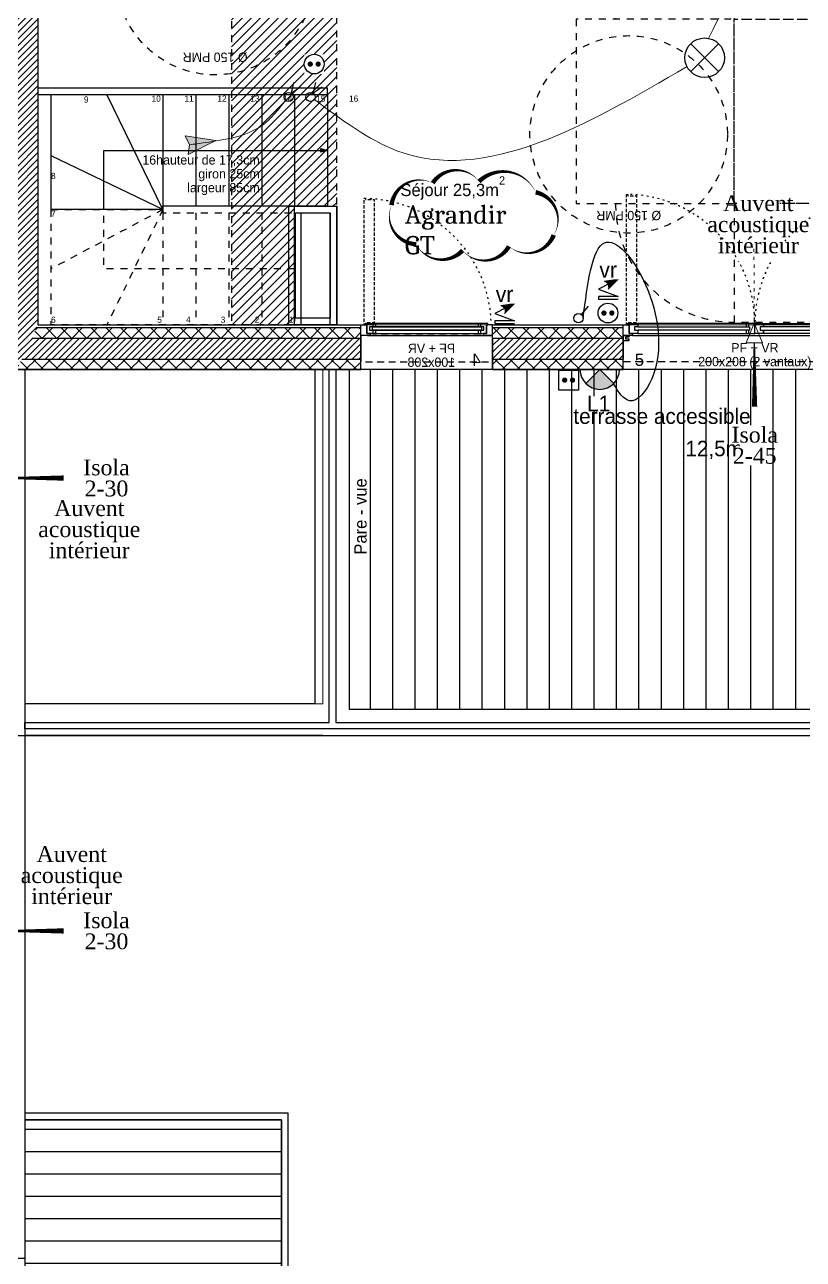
# Model space of a CAD drawing. Header units: centimetres. Extents: x -58072 to 12532, y -30603 to 6224.
# Drawn here: x 9818 to 10410, y 2842 to 3779 of the extents above; entities that cross this region are included whole.
import ezdxf

# ---------------------------------------------------------------- set-up
doc = ezdxf.new("R2010")
doc.units = ezdxf.units.CM
for name, pattern in [('ACAD_ISO03W100', [30, 12, -18]), ('Style de ligne -11', [0.347222, 0.20828, -0.138942]), ('Style de ligne -12', [0.164042, 0.054681, -0.109361]), ('Style de ligne -13', [0.147638, 0.098425, -0.049213]), ('Style de ligne -5', [0.20828, 0.069425, -0.138855]), ('VW-01', [0.41656, 0.20828, -0.20828])]:
    doc.linetypes.add(name, pattern=pattern)
for name, color, linetype in [('B AmÈnagement intÈrieur_Hatch', 252, 'Continuous'), ('B Aménagement intérieur', 252, 'Continuous'), ('B Faux plafonds', 252, 'Continuous'), ('B Faux plafonds_Hatch', 9, 'Continuous'), ('B GÈnÈral_Hatch', 252, 'Continuous'), ('B Général', 252, 'Continuous'), ('C ANNOTATIONS-PMR', 252, 'Style de ligne -5'), ('C ANNOTATIONS-prestations', 252, 'Continuous'), ('C ANNOTATIONS-texte', 252, 'Continuous'), ('D SURFACES-shab', 252, 'Continuous'), ('prlm-MOD', 7, 'Continuous'), ('prlm-VMC', 93, 'Continuous')]:
    doc.layers.add(name, color=color, linetype=linetype)
doc.layers.add('prlm-ELEC-CFO', color=1, linetype='Continuous', lineweight=25)
doc.layers.add('prlm-ZEROPLOT', color=254, linetype='Continuous', plot=False)
doc.styles.add('Eurostile', font='Eurosti.TTF')
doc.styles.add('Eurostile (bold)', font='Eurostib.TTF')
doc.styles.add('Eurostile (italic)', font='Eurostib.TTF')
doc.styles.add('prlm-elec-cfo', font='comic.ttf', dxfattribs={"height": 12})
doc.styles.add('prlm-mod', font='cambriaz.ttf', dxfattribs={"height": 18})
doc.styles.add('prlm-vmc', font='pala.ttf', dxfattribs={"height": 14})
pattern_1 = [(45, (0, 0), (2.4253472, -2.6458333), [])]
pattern_2 = [(45, (0, 0), (-5.656854, 5.656854), []), (135, (0, 0), (5.656854, 5.656854), [])]

# ---------------------------------------------------------------- blocks, each defined once
blk = doc.blocks.new('B 60.Rond 150_PMR')
at = {"layer": 'B Général', "linetype": 'VW-01', "ltscale": 25.4}
blk.add_circle((0, 0), 75, dxfattribs=at)
at = {"layer": 'B Général', "insert": (-61.5, 0), "char_height": 7.056, "attachment_point": 5, "rotation": 90, "line_spacing_factor": 0.894578, "style": 'Eurostile (italic)'}
blk.add_mtext('Ø 150 PMR', dxfattribs=at)
blk = doc.blocks.new('B 60.Groupe-6-1')
at = {"layer": 'B Général', "linetype": 'VW-01', "ltscale": 25.4}
blk.add_line((70, -114.99), (-70, -80.35), dxfattribs=at)
at = {"layer": 'B Général', "linetype": 'VW-01', "ltscale": 25.4, "flags": 128}
for points in [[(-70, 35), (70, 35), (70, -155), (-70, -155)], [(-70, -114.99), (70, -114.99), (70, -155), (-70, -155)]]:
    blk.add_lwpolyline(points, close=True, dxfattribs=at)
blk = doc.blocks.new('B 60.Lit 140.190_PMR 2')
at = {"layer": 'B Général', "linetype": 'VW-01', "ltscale": 25.4, "flags": 128}
for points in [[(70, 155), (-70, 155), (-70, 35), (70, 35)], [(-70, -155), (-70, 35), (-160, 35), (-160, -155)], [(160, -155), (160, 35), (70, 35), (70, -155)]]:
    blk.add_lwpolyline(points, close=True, dxfattribs=at)
at = {"layer": 'B Général', "linetype": 'VW-01', "ltscale": 25.4}
for centre, start, end in [((-70, 35), 90, 180), ((70, 35), 0, 90)]:
    blk.add_arc(centre, 90, start, end, dxfattribs=at)
at = {"layer": 'B Général'}
blk.add_blockref('B 60.Groupe-6-1', (0, 0), dxfattribs=at)
blk = doc.blocks.new('B 60.Groupe-28-1')
at = {"layer": 'B AmÈnagement intÈrieur_Hatch', "linetype": 'Continuous'}
blk.add_hatch(color=250, dxfattribs=at).paths.add_polyline_path([(10043.48, 3685.29), (10048.48, 3683.95), (10043.48, 3682.61)])
at = {"layer": 'B Aménagement intérieur', "linetype": 'Continuous'}
for p, q in [((9923.48, 3639.01), (9880.98, 3726.45)), ((9923.48, 3726.45), (9923.48, 3641.45)), ((9948.48, 3726.45), (9948.48, 3641.45)), ((9973.48, 3726.45), (9973.48, 3641.45)), ((9998.48, 3726.45), (9998.48, 3641.45)), ((10023.48, 3726.45), (10023.48, 3641.45))]:
    blk.add_line(p, q, dxfattribs=at)
at = {"layer": 'B Aménagement intérieur', "linetype": 'VW-01', "ltscale": 25.4}
for p, q in [((9923.48, 3639.01), (9838.48, 3593.95)), ((9923.48, 3639.01), (9880.98, 3551.45)), ((9923.48, 3636.45), (9923.48, 3551.45)), ((9948.48, 3636.45), (9948.48, 3551.45)), ((9973.48, 3636.45), (9973.48, 3551.45)), ((9998.48, 3636.45), (9998.48, 3551.45)), ((10023.48, 3636.45), (10023.48, 3551.45))]:
    blk.add_line(p, q, dxfattribs=at)
at = {"layer": 'B Aménagement intérieur', "linetype": 'Continuous', "flags": 128}
blk.add_lwpolyline([(9878.48, 3639.01), (9878.48, 3683.95), (10048.48, 3683.95)], dxfattribs=at)
at = {"layer": 'B Aménagement intérieur', "flags": 128}
blk.add_lwpolyline([(10043.48, 3685.29), (10048.48, 3683.95), (10043.48, 3682.61)], close=True, dxfattribs=at)
at = {"layer": 'B Aménagement intérieur', "linetype": 'VW-01', "ltscale": 25.4, "flags": 128}
blk.add_lwpolyline([(9838.48, 3639.01), (9923.48, 3639.01), (9923.48, 3636.45), (10023.48, 3636.45), (10023.48, 3551.45), (9838.48, 3551.45)], close=True, dxfattribs=at)
blk.add_lwpolyline([(10023.48, 3593.95), (9878.48, 3593.95), (9878.48, 3639.01)], dxfattribs=at)
at = {"layer": 'B Général', "linetype": 'Continuous'}
for p, q in [((9923.48, 3639.01), (9838.48, 3679.7)), ((9923.48, 3639.01), (9914.8, 3639.01)), ((9923.48, 3636.45), (9923.48, 3641.57))]:
    blk.add_line(p, q, dxfattribs=at)
at = {"layer": 'B Général', "linetype": 'Continuous', "flags": 128}
blk.add_lwpolyline([(9923.48, 3639.01), (9838.48, 3639.01), (9838.48, 3726.45), (10048.48, 3726.45), (10048.48, 3641.45), (9923.48, 3641.45)], close=True, dxfattribs=at)
at = {"layer": 'C ANNOTATIONS-prestations', "attachment_point": 1, "line_spacing_factor": 0.894578, "style": 'Eurostile'}
for s, insert, char_height in [('9', (9863.48, 3724.88), 4.7), ('10', (9914.83, 3725.58), 4.704), ('11', (9939.82, 3725.58), 4.704), ('12', (9964.82, 3725.58), 4.704), ('13', (9989.83, 3725.58), 4.704), ('14', (10014.83, 3725.58), 4.704), ('15', (10039.83, 3725.58), 4.704), ('16', (10064.83, 3725.58), 4.704), ('8', (9838.48, 3666.83), 4.7), ('7', (9838.48, 3638.14), 4.7), ('6', (9838.48, 3557.63), 4.7), ('5', (9919.16, 3557.63), 4.7), ('4', (9940.99, 3557.63), 4.7), ('3', (9967.33, 3557.63), 4.7), ('2', (9993.16, 3557.63), 4.7), ('1', (10019.15, 3557.63), 4.7)]:
    blk.add_mtext(s, dxfattribs=dict(at, insert=insert, char_height=char_height))
at = {"layer": 'C ANNOTATIONS-texte', "insert": (9996.98, 3680.19), "char_height": 7.0556, "width": 100, "attachment_point": 3, "line_spacing_factor": 0.894578, "style": 'Eurostile'}
blk.add_mtext('16hauteur de 17,3cm\\Pgiron 25cm\\Plargeur 85cm', dxfattribs=at)
blk = doc.blocks.new('B 60.Groupe-29-1')
at = {"layer": 'B Faux plafonds_Hatch', "linetype": 'Continuous'}
h = blk.add_hatch(dxfattribs=at)
h.set_pattern_fill('F_P__SOFFITE', color=256, style=0, pattern_type=2)
h.set_pattern_definition([(45, (0, 0.2205), (-3.5277778, 3.3072917), [])])
h.paths.add_polyline_path([(9975.5, 3951.32), (9975.5, 3551.39), (10023.48, 3551.39), (10023.48, 3641.45), (10055.48, 3641.45), (10055.48, 3951.32)])
at = {"layer": 'B Faux plafonds', "linetype": 'VW-01', "ltscale": 25.4, "flags": 128}
blk.add_lwpolyline([(9975.5, 3951.32), (9975.5, 3551.39), (10023.48, 3551.39), (10023.48, 3641.45), (10055.48, 3641.45), (10055.48, 3951.32)], close=True, dxfattribs=at)
at = {"layer": 'B Général', "linetype": 'Continuous'}
for p, q in [((9828.48, 3731.35), (10048.48, 3731.35)), ((9828.48, 3731.35), (10048.48, 3731.35)), ((9828.48, 3726.35), (10048.48, 3726.35)), ((9828.48, 3726.35), (10048.48, 3726.35)), ((10048.48, 3726.35), (10048.48, 3731.35)), ((10023.48, 3551.45), (10023.48, 3641.45)), ((10023.48, 3551.45), (10023.48, 3641.45)), ((10023.48, 3641.45), (10055.48, 3641.43)), ((10023.48, 3641.45), (10055.48, 3641.43)), ((10055.48, 3551.43), (10055.48, 3641.43)), ((10055.48, 3551.43), (10055.48, 3641.43)), ((10028.48, 3551.45), (10028.48, 3636.45)), ((10028.48, 3551.45), (10028.48, 3636.45)), ((10028.48, 3636.45), (10050.48, 3636.43)), ((10028.48, 3636.45), (10050.48, 3636.43)), ((10050.48, 3551.43), (10050.48, 3636.43)), ((10050.48, 3551.43), (10050.48, 3636.43))]:
    blk.add_line(p, q, dxfattribs=at)
at = {"layer": 'D SURFACES-shab', "lineweight": 18, "flags": 128}
blk.add_lwpolyline([(9828.48, 3731.45), (10048.48, 3731.45), (10048.48, 3641.45), (10055.48, 3641.45), (10055.48, 3551.45), (10360.48, 3551.45), (10360.48, 3551.45), (10546.87, 3551.45), (10546.87, 3969.41), (10193.48, 3969.41), (10193.48, 3891.32), (10188.48, 3891.32), (10188.48, 3951.32), (9828.48, 3951.32)], close=True, dxfattribs=at)
at = {"layer": 'B Général', "rotation": 90}
blk.add_blockref('B 60.Lit 140.190_PMR 2', (10392.18, 3713.48), dxfattribs=at)
at = {"layer": 'B Général'}
blk.add_blockref('B 60.Groupe-28-1', (0, 0), dxfattribs=at)
at = {"layer": 'C ANNOTATIONS-PMR', "ltscale": 25.4, "rotation": 90}
for p in [(9963.06, 3816.32), (10277.18, 3696.06)]:
    blk.add_blockref('B 60.Rond 150_PMR', p, dxfattribs=at)
at = {"layer": 'C ANNOTATIONS-texte', "insert": (10103.83, 3664.23), "char_height": 9.4074, "width": 103.1778, "attachment_point": 1, "line_spacing_factor": 0.894578, "style": 'Eurostile'}
blk.add_mtext('Séjour 25,3m{\\H0.6667x;\\S2^ ;}', dxfattribs=at)
blk = doc.blocks.new('B 60.PF 300.220 + VR (3 vantaux)')
at = {"layer": 'B Général', "linetype": 'Continuous'}
for p, q in [((-150, 7), (-150, 17)), ((150, 7), (150, 17))]:
    blk.add_line(p, q, dxfattribs=at)
at = {"layer": 'B Général', "linetype": 'Continuous', "lineweight": 35}
for p, q in [((-150, 7), (-150, -9)), ((150, 7), (150, -9))]:
    blk.add_line(p, q, dxfattribs=at)
at = {"layer": 'B Général'}
blk.add_line((-143, 9), (47, 9), dxfattribs=at)
at = {"layer": 'B Général', "linetype": 'Style de ligne -13', "ltscale": 25.4, "flags": 128}
for points in [[(-147.5, 117), (-146.5, 117), (-146.5, 116), (-140, 116), (-140, 18.5), (-146.5, 18.5), (-146.5, 17.5), (-147.5, 17.5)], [(51.5, 115), (50.5, 115), (50.5, 116), (44, 116), (44, 18.5), (50.5, 18.5), (50.5, 17.5), (51.5, 17.5)]]:
    blk.add_lwpolyline(points, close=True, dxfattribs=at)
at = {"layer": 'B Général', "flags": 128}
for points in [[(-143, 10.5), (-143, 9), (-150, 9), (-150, 17), (-145.5, 17), (-145.5, 10.5)], [(-54.5, 18), (-139, 18), (-139, 15.5), (-54.5, 15.5)], [(-54.5, 13), (-139, 13), (-139, 10.5), (-54.5, 10.5)], [(-41.5, 18), (43, 18), (43, 15.5), (-41.5, 15.5)], [(-41.5, 13), (43, 13), (43, 10.5), (-41.5, 10.5)], [(56.5, 17), (56.5, 14.25), (54, 14.25), (54, 11.75), (56.5, 11.75), (56.5, 9), (47, 9), (47, 10.5), (49.5, 10.5), (49.5, 17)], [(145.5, 14.25), (54, 14.25), (54, 11.75), (145.5, 11.75)], [(143, 17), (56.5, 17), (56.5, 14.25), (143, 14.25)], [(143, 11.75), (56.5, 11.75), (56.5, 9), (143, 9)], [(145.5, 14.25), (143, 14.25), (143, 17), (150, 17), (150, 9), (143, 9), (143, 11.75), (145.5, 11.75)], [(-150, 9), (-150, 5), (-145.5, 5), (-145.5, 6), (-148, 6), (-148, 8), (-145.5, 8), (-145.5, 9)], [(150, 9), (150, 5), (145.5, 5), (145.5, 6), (148, 6), (148, 8), (145.5, 8), (145.5, 9)]]:
    blk.add_lwpolyline(points, close=True, dxfattribs=at)
at = {"layer": 'B Général', "linetype": 'Continuous', "flags": 128}
for points in [[(-139, 15.5), (-141.5, 15.5), (-141.5, 13), (-139, 13), (-139, 10.5), (-145.5, 10.5), (-145.5, 17), (-146.5, 17), (-146.5, 18), (-139, 18)], [(-54.5, 15.5), (-52, 15.5), (-52, 13), (-54.5, 13), (-54.5, 10.5), (-48, 10.5), (-48, 17), (-47, 17), (-47, 18), (-54.5, 18)], [(-41.5, 15.5), (-44, 15.5), (-44, 13), (-41.5, 13), (-41.5, 10.5), (-48, 10.5), (-48, 17), (-47, 17), (-47, 18), (-41.5, 18)], [(43, 15.5), (45.5, 15.5), (45.5, 13), (43, 13), (43, 10.5), (49.5, 10.5), (49.5, 17), (50.5, 17), (50.5, 18), (43, 18)]]:
    blk.add_lwpolyline(points, close=True, dxfattribs=at)
at = {"layer": 'B Général', "linetype": 'Style de ligne -11', "ltscale": 25.4, "flags": 128}
blk.add_lwpolyline([(-150, 9), (150, 9), (150, -11), (-150, -11)], close=True, dxfattribs=at)
at = {"layer": 'B Général', "flags": 128}
blk.add_lwpolyline([(150, -9), (150, -17), (-150, -17), (-150, -9)], dxfattribs=at)
at = {"layer": 'B Général'}
for centre in [(-147, 17.5), (51, 17.5)]:
    blk.add_circle(centre, 0.5, dxfattribs=at)
at = {"layer": 'B Général', "linetype": 'Style de ligne -12', "ltscale": 25.4}
for centre, start, end in [((-147, 17.5), 0.29382, 90.28792), ((51, 17.5), 94.06495, 179.70618)]:
    blk.add_arc(centre, 99, start, end, dxfattribs=at)
at = {"layer": 'B Général', "insert": (2, 4.57), "char_height": 7.056, "attachment_point": 2, "rotation": 360, "line_spacing_factor": 0.894578, "style": 'Eurostile'}
blk.add_mtext('PF + VR', dxfattribs=at)
at = {"layer": 'C ANNOTATIONS-prestations', "rotation": 360, "line_spacing_factor": 0.894578}
for s, insert, char_height, attachment_point, style in [('3', (-141.15, -4.77), 9.41, 1, 'Eurostile (bold)'), ('300x220 (3 vantaux) ', (0, -7.83), 7.0556, 2, 'Eurostile')]:
    blk.add_mtext(s, dxfattribs=dict(at, insert=insert, char_height=char_height, attachment_point=attachment_point, style=style))
blk = doc.blocks.new('B 60.PF 100.208 + VR')
at = {"layer": 'B Général', "linetype": 'Continuous'}
for p, q in [((-50, 7), (-50, 17)), ((50, 7), (50, 17))]:
    blk.add_line(p, q, dxfattribs=at)
at = {"layer": 'B Général', "linetype": 'Continuous', "lineweight": 35}
for p, q in [((-50, 7), (-50, -9)), ((50, 7), (50, -9))]:
    blk.add_line(p, q, dxfattribs=at)
at = {"layer": 'B Général'}
blk.add_line((45, 9), (-45, 9), dxfattribs=at)
at = {"layer": 'B Général', "linetype": 'Style de ligne -13', "ltscale": 25.4, "flags": 128}
blk.add_lwpolyline([(47.5, 113.27), (46.5, 113.27), (46.5, 112.27), (40, 112.27), (40, 18.5), (46.5, 18.5), (46.5, 17.5), (47.5, 17.5)], close=True, dxfattribs=at)
at = {"layer": 'B Général', "flags": 128}
for points in [[(-43, 10.5), (-43, 9), (-50, 9), (-50, 17), (-45.5, 17), (-45.5, 10.5)], [(-43.5, 15.5), (43.5, 15.5), (43.5, 13), (-43.5, 13)], [(-41, 18), (41, 18), (41, 15.5), (-41, 15.5)], [(-41, 13), (41, 13), (41, 10.5), (-41, 10.5)], [(43, 10.5), (43, 9), (50, 9), (50, 17), (45.5, 17), (45.5, 10.5)]]:
    blk.add_lwpolyline(points, close=True, dxfattribs=at)
at = {"layer": 'B Général', "linetype": 'Continuous', "flags": 128}
for points in [[(-39, 15.5), (-41.5, 15.5), (-41.5, 13), (-39, 13), (-39, 10.5), (-45.5, 10.5), (-45.5, 17), (-46.5, 17), (-46.5, 18), (-39, 18)], [(39, 15.5), (41.5, 15.5), (41.5, 13), (39, 13), (39, 10.5), (45.5, 10.5), (45.5, 17), (46.5, 17), (46.5, 18), (39, 18)]]:
    blk.add_lwpolyline(points, close=True, dxfattribs=at)
at = {"layer": 'B Général', "linetype": 'Style de ligne -11', "ltscale": 25.4, "flags": 128}
blk.add_lwpolyline([(-50, 9), (50, 9), (50, -11), (-50, -11)], close=True, dxfattribs=at)
at = {"layer": 'B Général', "flags": 128}
blk.add_lwpolyline([(-50, -9), (-50, -17), (50, -17), (50, -9)], dxfattribs=at)
at = {"layer": 'B Général'}
blk.add_circle((47, 17.5), 0.5, dxfattribs=at)
at = {"layer": 'B Général', "linetype": 'Style de ligne -12', "ltscale": 25.4}
blk.add_arc((48.78, 15.78), 97.5, 90.89734, 179.2823, dxfattribs=at)
at = {"layer": 'B Général', "insert": (-21.61, 2.64), "char_height": 7.056, "attachment_point": 1, "rotation": 360, "line_spacing_factor": 0.894578, "style": 'Eurostile'}
blk.add_mtext('PF + VR', dxfattribs=at)
at = {"layer": 'C ANNOTATIONS-prestations', "attachment_point": 1, "rotation": 360, "line_spacing_factor": 0.894578}
for s, insert, char_height, style in [('4', (-41.15, -4.77), 9.41, 'Eurostile (bold)'), ('100x208', (-21.61, -7.84), 7.056, 'Eurostile')]:
    blk.add_mtext(s, dxfattribs=dict(at, insert=insert, char_height=char_height, style=style))
blk = doc.blocks.new('B 60.PF 200.208 + VR')
at = {"layer": 'B Général', "linetype": 'Continuous'}
for p, q in [((-100, 7), (-100, 17)), ((100, 7), (100, 17))]:
    blk.add_line(p, q, dxfattribs=at)
at = {"layer": 'B Général', "linetype": 'Continuous', "lineweight": 35}
for p, q in [((-100, 7), (-100, -9)), ((100, 7), (100, -9))]:
    blk.add_line(p, q, dxfattribs=at)
at = {"layer": 'B Général'}
blk.add_line((-93, 9), (97, 9), dxfattribs=at)
at = {"layer": 'B Général', "linetype": 'Style de ligne -13', "ltscale": 25.4, "flags": 128}
for points in [[(-97.5, 116.12), (-96.5, 116.12), (-96.5, 115.12), (-90, 115.12), (-90, 18.5), (-96.5, 18.5), (-96.5, 17.5), (-97.5, 17.5)], [(97.5, 116.12), (96.5, 116.12), (96.5, 115.12), (90, 115.12), (90, 18.5), (96.5, 18.5), (96.5, 17.5), (97.5, 17.5)]]:
    blk.add_lwpolyline(points, close=True, dxfattribs=at)
at = {"layer": 'B Général', "flags": 128}
for points in [[(-93, 10.5), (-93, 9), (-100, 9), (-100, 17), (-95.5, 17), (-95.5, 10.5)], [(-4.5, 18), (-89, 18), (-89, 15.5), (-4.5, 15.5)], [(-4.5, 13), (-89, 13), (-89, 10.5), (-4.5, 10.5)], [(6.5, 18), (93, 18), (93, 15.5), (6.5, 15.5)], [(6.5, 13), (93, 13), (93, 10.5), (6.5, 10.5)], [(93, 10.5), (93, 9), (100, 9), (100, 17), (95.5, 17), (95.5, 10.5)], [(-100, 9), (-100, 5), (-95.5, 5), (-95.5, 6), (-98, 6), (-98, 8), (-95.5, 8), (-95.5, 9)], [(100, 9), (100, 5), (95.5, 5), (95.5, 6), (98, 6), (98, 8), (95.5, 8), (95.5, 9)]]:
    blk.add_lwpolyline(points, close=True, dxfattribs=at)
at = {"layer": 'B Général', "linetype": 'Continuous', "flags": 128}
for points in [[(-89, 15.5), (-91.5, 15.5), (-91.5, 13), (-89, 13), (-89, 10.5), (-95.5, 10.5), (-95.5, 17), (-96.5, 17), (-96.5, 18), (-89, 18)], [(-6.5, 15.5), (-4, 15.5), (-4, 13), (-6.5, 13), (-6.5, 10.5), (0, 10.5), (0, 17), (1, 17), (1, 18), (-6.5, 18)], [(6.5, 15.5), (4, 15.5), (4, 13), (6.5, 13), (6.5, 10.5), (0, 10.5), (0, 17), (1, 17), (1, 18), (6.5, 18)], [(89, 15.5), (91.5, 15.5), (91.5, 13), (89, 13), (89, 10.5), (95.5, 10.5), (95.5, 17), (96.5, 17), (96.5, 18), (89, 18)]]:
    blk.add_lwpolyline(points, close=True, dxfattribs=at)
at = {"layer": 'B Général', "linetype": 'Style de ligne -11', "ltscale": 25.4, "flags": 128}
blk.add_lwpolyline([(-100, 9), (100, 9), (100, -11), (-100, -11)], close=True, dxfattribs=at)
at = {"layer": 'B Général', "flags": 128}
blk.add_lwpolyline([(100, -9), (100, -17), (-100, -17), (-100, -9)], dxfattribs=at)
at = {"layer": 'B Général'}
for centre in [(-97, 17.5), (97, 17.5)]:
    blk.add_circle(centre, 0.5, dxfattribs=at)
at = {"layer": 'B Général', "linetype": 'Style de ligne -12', "ltscale": 25.4}
for centre, start, end in [((-98.46, 17.77), 359.55233, 89.0018), ((98.46, 17.77), 90.9982, 180.44847)]:
    blk.add_arc(centre, 98.37, start, end, dxfattribs=at)
at = {"layer": 'B Général', "insert": (0, 3.15), "char_height": 7.056, "attachment_point": 2, "rotation": 360, "line_spacing_factor": 0.894578, "style": 'Eurostile'}
blk.add_mtext('PF + VR', dxfattribs=at)
at = {"layer": 'C ANNOTATIONS-prestations', "rotation": 360, "line_spacing_factor": 0.894578}
for s, insert, char_height, attachment_point, style in [('5', (-91.15, -4.77), 9.41, 1, 'Eurostile (bold)'), ('\\P200x208 (2 vantaux) ', (0, 3.15), 7.0556, 2, 'Eurostile')]:
    blk.add_mtext(s, dxfattribs=dict(at, insert=insert, char_height=char_height, attachment_point=attachment_point, style=style))
blk = doc.blocks.new('xi.EA')
at = {"layer": 'prlm-VMC', "color": 0, "linetype": 'ByBlock', "lineweight": 5, "flags": 128}
blk.add_lwpolyline([(-6.17, -15), (6.17, -15), (0, 0)], close=True, dxfattribs=at)
at = {"layer": 'prlm-VMC', "color": 0, "linetype": 'ByBlock', "lineweight": -2, "flags": 128}
blk.add_lwpolyline([(0, -15, 1, 4, 0), (0, -63.63, 1, 1, 0)], format="xyseb", dxfattribs=at)
at = {"layer": 'prlm-VMC', "color": 0, "linetype": 'ByBlock', "lineweight": 5}
blk.add_solid([(0, 0), (6.17, -15), (-6.17, -15), (0, 0)], dxfattribs=at)
at = {"layer": 'prlm-ZEROPLOT', "color": 250, "linetype": 'ACAD_ISO03W100', "lineweight": 0, "ltscale": 0.2}
blk.add_lwpolyline([(0, 0), (0, 60)], dxfattribs=at)
blk = doc.blocks.new('xi.PC-EXT')
at = {"layer": 'prlm-ELEC-CFO', "color": 0, "linetype": 'ByBlock', "lineweight": -2, "flags": 128}
blk.add_lwpolyline([(-7.5, 7.5), (7.5, 7.5), (7.5, -7.5), (-7.5, -7.5)], close=True, dxfattribs=at)
at = {"layer": 'prlm-ELEC-CFO', "color": 0, "linetype": 'ByBlock', "lineweight": 5, "const_width": 2}
for points in [[(-4, 0, 1), (-2, 0, 1)], [(2, 0, 1), (4, 0, 1)]]:
    blk.add_lwpolyline(points, format="xyb", close=True, dxfattribs=at)
blk = doc.blocks.new('xi.VV')
at = {"layer": 'prlm-ELEC-CFO', "color": 0}
blk.add_lwpolyline([(6.95, 3.42), (0.01, -1.13), (1.91, 6.95)], dxfattribs=at)
blk.add_circle((-2, -4), 3.5, dxfattribs=at)
blk = doc.blocks.new('xi.PTCE')
at = {"layer": 'prlm-ELEC-CFO', "color": 0}
for points in [[(-10.61, 10.61), (10.61, -10.61)], [(10.61, 10.61), (-10.61, -10.61)]]:
    blk.add_lwpolyline(points, dxfattribs=at)
at = {"layer": 'prlm-ELEC-CFO', "color": 0, "linetype": 'ByBlock'}
blk.add_circle((0, 0), 15, dxfattribs=at)
blk = doc.blocks.new('xi.fl')
at = {"layer": 'prlm-ELEC-CFO'}
blk.add_hatch(color=0, dxfattribs=at).paths.add_polyline_path([(20.38, 0), (-1.98, -7.2), (0, 0), (-1.98, 7.2)])
at = {"layer": 'prlm-ELEC-CFO', "color": 0, "lineweight": 5}
blk.add_lwpolyline([(20.38, 0), (-1.98, -7.2), (0, 0), (-1.98, 7.2)], close=True, dxfattribs=at)
blk = doc.blocks.new('xi.PC')
at = {"color": 0, "lineweight": 5}
blk.add_wipeout([(-7.5, -7.5), (7.5, -7.5), (7.5, 7.5), (-7.5, 7.5)], dxfattribs=at).dxf.layer = 'prlm-ELEC-CFO'
at = {"layer": 'prlm-ELEC-CFO', "color": 0, "linetype": 'ByBlock', "lineweight": 5, "const_width": 2}
for points in [[(-4, 0, 1), (-2, 0, 1)], [(2, 0, 1), (4, 0, 1)]]:
    blk.add_lwpolyline(points, format="xyb", close=True, dxfattribs=at)
at = {"layer": 'prlm-ELEC-CFO', "color": 0, "linetype": 'ByBlock', "lineweight": -2}
blk.add_circle((0, 0), 7.5, dxfattribs=at)
blk = doc.blocks.new('xi.VR')
at = {"layer": 'prlm-ELEC-CFO', "lineweight": 5}
blk.add_hatch(color=0, dxfattribs=at).paths.add_polyline_path([(-3, 6), (-0.1, 3.7), (0, 0), (7.5, 7.5)])
at = {"layer": 'prlm-ELEC-CFO', "color": 0}
for points in [[(0.95, 4.23), (-7.5, 0), (7.5, -5.5), (-7.5, -5.5), (-7.5, -7.5), (7.5, -7.5)], [(-3, 6), (7.5, 7.5), (0, 0)]]:
    blk.add_lwpolyline(points, dxfattribs=at)
blk = doc.blocks.new('xi.lum1')
at = {"layer": 'prlm-ELEC-CFO', "linetype": 'ByBlock', "lineweight": 5}
blk.add_hatch(color=0, dxfattribs=at).paths.add_polyline_path([(10.61, 10.61, 0.414214), (-10.61, 10.61), (0, 0)])
at = {"layer": 'prlm-ELEC-CFO', "color": 0, "linetype": 'ByBlock', "lineweight": -2, "flags": 128}
blk.add_lwpolyline([(15, 0, 1), (-15, 0)], format="xyb", close=True, dxfattribs=at)
at = {"layer": 'prlm-ELEC-CFO', "color": 0}
blk.add_lwpolyline([(-10.61, 10.61), (0, 0), (10.61, 10.61)], dxfattribs=at)
blk = doc.blocks.new('xi.SA')
at = {"layer": 'prlm-ELEC-CFO', "color": 0}
blk.add_lwpolyline([(0.2, -1.28), (5.5, 5.28)], dxfattribs=at)
blk.add_circle((-2, -4), 3.5, dxfattribs=at)

msp = doc.modelspace()

# ---------------------------------------------------------------- hatches: boundary and pattern name
at = {"layer": 'B GÈnÈral_Hatch', "linetype": 'Continuous'}
h = msp.add_hatch(dxfattribs=at)
h.set_pattern_fill('50_BETON', color=256, style=0, pattern_type=2)
h.set_pattern_definition(pattern_1)
h.paths.add_polyline_path([(9828.484, 3551.389), (9828.484, 4134.352), (9812.484, 4152.352), (9812.484, 3517.389)])
h = msp.add_hatch(dxfattribs=at)
h.set_pattern_fill('02_ISOLANT', color=256, style=0, pattern_type=2)
h.set_pattern_definition(pattern_2)
h.paths.add_polyline_path([(9827.543, 3549.389), (9823.778, 3541.389), (10073.796, 3541.389), (10073.796, 3549.389)])
h = msp.add_hatch(dxfattribs=at)
h.set_pattern_fill('02_ISOLANT', color=256, style=0, pattern_type=2)
h.set_pattern_definition(pattern_2)
h.paths.add_polyline_path([(10173.796, 3549.389), (10173.796, 3541.389), (10273, 3541.389), (10273, 3549.389)])
h = msp.add_hatch(dxfattribs=at)
h.set_pattern_fill('50_BETON', color=256, style=0, pattern_type=2)
h.set_pattern_definition(pattern_1)
h.paths.add_polyline_path([(9823.778, 3541.389), (9816.249, 3525.389), (10073.796, 3525.389), (10073.796, 3541.389)])
h = msp.add_hatch(dxfattribs=at)
h.set_pattern_fill('50_BETON', color=256, style=0, pattern_type=2)
h.set_pattern_definition(pattern_1)
h.paths.add_polyline_path([(10173.796, 3541.389), (10173.796, 3525.389), (10273, 3525.389), (10273, 3541.389)])
h = msp.add_hatch(dxfattribs=at)
h.set_pattern_fill('02_ISOLANT', color=256, style=0, pattern_type=2)
h.set_pattern_definition(pattern_2)
h.paths.add_polyline_path([(9816.249, 3525.389), (9812.484, 3517.389), (10073.796, 3517.389), (10073.796, 3525.389)])
h = msp.add_hatch(dxfattribs=at)
h.set_pattern_fill('H_BARDAGE V 150', color=256, style=0, pattern_type=2)
h.set_pattern_definition([(90, (0, 0), (17, 0), [])])
h.paths.add_polyline_path([(10064.998, 3259.389), (10547.178, 3259.389), (10547.178, 3517.389), (10064.998, 3517.389)])
h = msp.add_hatch(dxfattribs=at)
h.set_pattern_fill('02_ISOLANT', color=256, style=0, pattern_type=2)
h.set_pattern_definition(pattern_2)
h.paths.add_polyline_path([(10173.796, 3525.389), (10173.796, 3517.389), (10273, 3517.389), (10273, 3525.389)])
h = msp.add_hatch(dxfattribs=at)
h.set_pattern_fill('H_BARDAGE V 150', color=256, angle=90, style=0, pattern_type=2)
h.set_pattern_definition([(180, (9918.797, 2634.491), (1e-15, 17), [])])
h.paths.add_polyline_path([(9818.485, 2947.491), (9818.485, 2321.491), (10013.485, 2321.491), (10013.485, 2947.491)])

# ---------------------------------------------------------------- linework, layer by layer
at = {"layer": 'B Général', "linetype": 'Continuous', "lineweight": 18}
for p, q in [((9828.484, 4134.352), (9828.484, 3551.389)), ((9823.778, 3541.389), (10073.796, 3541.389)), ((10173.796, 3541.389), (10273, 3541.389)), ((9816.249, 3525.389), (10073.796, 3525.389)), ((10173.796, 3525.389), (10273, 3525.389))]:
    msp.add_line(p, q, dxfattribs=at)
at = {"layer": 'B Général', "linetype": 'Continuous'}
for p, q in [((9828.484, 4134.352), (9828.484, 3551.389)), ((9827.543, 3549.389), (10073.796, 3549.389)), ((9827.543, 3549.389), (10073.796, 3549.389)), ((9828.484, 3551.389), (10073.796, 3551.389)), ((9828.484, 3551.389), (10073.796, 3551.389)), ((10073.796, 3517.389), (10073.796, 3551.389)), ((10173.796, 3551.389), (10273, 3551.389)), ((10173.796, 3551.389), (10273, 3551.389)), ((10173.796, 3517.389), (10173.796, 3551.389)), ((10173.796, 3549.389), (10273, 3549.389)), ((10173.796, 3549.389), (10273, 3549.389)), ((10273, 3517.389), (10273, 3551.389)), ((9823.778, 3541.389), (10073.796, 3541.389)), ((10173.796, 3541.389), (10273, 3541.389)), ((9812.484, 3517.389), (10073.796, 3517.389)), ((9812.484, 3517.389), (10073.796, 3517.389)), ((9816.249, 3525.389), (10073.796, 3525.389)), ((10039, 3263.389), (10039, 3517.389)), ((10173.796, 3525.389), (10273, 3525.389)), ((10173.796, 3517.389), (10273, 3517.389)), ((10173.796, 3517.389), (10273, 3517.389)), ((10039, 3263.389), (9818.485, 3263.389)), ((10044.795, 3239.389), (9818.485, 3239.389))]:
    msp.add_line(p, q, dxfattribs=at)
at = {"layer": 'B Général', "linetype": 'Continuous', "flags": 128}
for points in [[(9810.485, 3239.389), (10820.388, 3239.389), (10820.388, 3517.39), (9810.485, 3517.39)], [(9818.485, 3244.389), (9818.485, 3249.389), (10049.795, 3249.389), (10049.795, 3517.389), (10054.795, 3517.389), (10054.795, 3249.389), (10546.975, 3249.389), (10546.975, 3517.389), (10551.975, 3517.389), (10551.975, 3249.389), (10820.388, 3249.389), (10820.388, 3244.389)], [(10064.998, 3259.389), (10547.178, 3259.389), (10547.178, 3517.389), (10064.998, 3517.389)], [(9818.485, 2952.491), (9818.485, 2316.491), (10018.485, 2316.491), (10018.485, 2952.491)], [(9818.485, 2947.491), (10013.485, 2947.491), (10013.485, 2321.491), (9818.485, 2321.491), (9818.485, 2316.491), (10018.485, 2316.491), (10018.485, 2952.491), (9818.485, 2952.491)], [(9818.485, 2947.491), (9818.485, 2321.491), (10013.485, 2321.491), (10013.485, 2947.491)]]:
    msp.add_lwpolyline(points, close=True, dxfattribs=at)
at = {"layer": 'B Général', "linetype": 'Continuous', "lineweight": 20, "flags": 128}
msp.add_lwpolyline([(9818.485, 3517.39), (10044.795, 3517.39), (10044.795, 3263.389), (9818.485, 3263.389)], close=True, dxfattribs=at)
at = {"layer": 'prlm-ELEC-CFO', "lineweight": 13}
for points in [[(10358.562, 3953.989), (10374.319, 3880.296), (10337.859, 3769.024)], [(10038.528, 3722.601), (10101.124, 3683.69), (10321.505, 3747.514)], [(10016.607, 3721.899), (9998.752, 3702.922), (9955.462, 3689.796), (9943.545, 3688.094)]]:
    msp.add_spline(points, degree=3, dxfattribs=at)
at = {"layer": 'prlm-MOD'}
msp.add_lwpolyline([(10163.54, 3660.289, 0, 3.5, 0.5205671), (10128.345, 3659.116, 0, 3.5, 0.5205671), (10128.345, 3659.116, 0, 3.5, 0.5205671), (10097.061, 3642.308, 0, 3.5, 0.5205671), (10097.061, 3642.308, 0, 3.5, 0.5205671), (10115.832, 3612.6, 0, 3.5, 0.5205671), (10115.832, 3612.6, 0, 3.5, 0.5205671), (10151.026, 3607.91, 0, 3.5, 0.5205671), (10151.026, 3607.91, 0, 3.5, 0.5205671), (10186.221, 3611.037, 0, 3.5, 0.5205671), (10186.221, 3611.037, 0, 3.5, 0.5205671), (10220.242, 3619.636, 0, 3.5, 0.5205671), (10220.242, 3619.636, 0, 3.5, 0.5205671), (10206.555, 3652.08, 0, 3.5, 0.5205671), (10206.555, 3652.08, 0, 3.5, 0.5205671)], format="xyseb", close=True, dxfattribs=at)
for points in [[(10055.484, 3551.43), (10019.172, 3551.43), (10019.172, 3641.43), (10055.484, 3641.43)], [(10050.484, 3556.43), (10024.172, 3556.43), (10024.172, 3636.43), (10050.484, 3636.43)]]:
    msp.add_lwpolyline(points, close=True, dxfattribs=at)
at = {"layer": 'prlm-ZEROPLOT'}
msp.add_lwpolyline([(10018.485, 2952.491), (9818.485, 2952.491), (9818.485, 2316.491), (10018.485, 2316.491)], close=True, dxfattribs=at)

# ---------------------------------------------------------------- block references
at = {"layer": 'B Aménagement intérieur'}
msp.add_blockref('B 60.Groupe-29-1', (0, 0), dxfattribs=at)
at = {"layer": 'B Général'}
msp.add_blockref('B 60.PF 200.208 + VR', (10373, 3534.389), dxfattribs=at)
at = {"layer": 'B Général', "xscale": -1}
msp.add_blockref('B 60.PF 100.208 + VR', (10123.796, 3534.389), dxfattribs=at)
at = {"layer": 'B Général', "rotation": 90}
msp.add_blockref('B 60.PF 300.220 + VR (3 vantaux)', (9801.485, 2692.386), dxfattribs=at)
at = {"layer": 'prlm-ELEC-CFO'}
for name, p in [('xi.PTCE', (10334.87, 3754.325)), ('xi.VV', (10021.005, 3728.448)), ('xi.VV', (10037.555, 3728.448)), ('xi.VR', (10182.956, 3560.014)), ('xi.SA', (10241.074, 3560.41)), ('xi.PC-EXT', (10231.526, 3509.389))]:
    msp.add_blockref(name, p, dxfattribs=at)
for name, p, rotation in [('xi.fl', (9943.545, 3688.094), 9.063603441579966), ('xi.lum1', (10255.193, 3517.39), 180)]:
    msp.add_blockref(name, p, dxfattribs=dict(at, rotation=rotation))
at = {"layer": 'prlm-VMC'}
for p, rotation in [((9784.485, 3434.998), 89.99999693116243), ((9784.485, 3090.996), 89.99999999968473)]:
    msp.add_blockref('xi.EA', p, dxfattribs=dict(at, rotation=rotation))

# ---------------------------------------------------------------- texts
at = {"layer": 'C ANNOTATIONS-prestations', "insert": (10068.77, 3376.812), "char_height": 9.4074, "width": 60.87574, "attachment_point": 1, "rotation": 90, "line_spacing_factor": 0.894578, "style": 'Eurostile'}
msp.add_mtext('Pare - vue', dxfattribs=at)
at = {"layer": 'D SURFACES-shab', "insert": (10369.778, 3487.911), "char_height": 11.75926, "attachment_point": 3, "line_spacing_factor": 0.894578, "style": 'Eurostile'}
msp.add_mtext('terrasse accessible\\P12,5m{\\H0.6667x;\\S2^ ;}', dxfattribs=at)
at = {"layer": 'prlm-MOD', "insert": (10107.162, 3642.218), "char_height": 14, "width": 1.3263, "attachment_point": 1, "style": 'prlm-mod'}
msp.add_mtext('Agrandir GT', dxfattribs=at)
at = {"layer": 'prlm-VMC', "insert": (9854.182, 3133.281), "char_height": 12, "width": 20.51, "attachment_point": 5, "line_spacing_factor": 0.8, "style": 'prlm-vmc', "bg_fill": 2}
msp.add_mtext('Auvent acoustique intérieur', dxfattribs=at)

# ---------------------------------------------------------------- next in the draw order: texts
at = {"layer": 'prlm-VMC', "char_height": 12, "width": 20.51, "attachment_point": 5, "line_spacing_factor": 0.8, "style": 'prlm-vmc', "bg_fill": 2}
for insert in [(10375.636, 3627.697), (9867.533, 3396.043)]:
    msp.add_mtext('Auvent acoustique intérieur', dxfattribs=dict(at, insert=insert))
at = {"layer": 'prlm-VMC', "char_height": 12, "width": 20.51, "attachment_point": 5, "line_spacing_factor": 0.8, "style": 'prlm-vmc', "bg_fill": 3, "box_fill_scale": 1.1, "bg_fill_color": 256, "bg_fill_transparency": 0}
for s, insert in [('Isola\\P2-45', (10372.909, 3459.838)), ('Isola\\P2-30', (9880.601, 3090.996))]:
    msp.add_mtext(s, dxfattribs=dict(at, insert=insert))

# ---------------------------------------------------------------- next in the draw order: block references
at = {"layer": 'prlm-VMC', "rotation": 0.2303513643368138}
msp.add_blockref('xi.EA', (10372.535, 3552.776), dxfattribs=at)

# ---------------------------------------------------------------- next in the draw order: texts
at = {"layer": 'prlm-VMC', "insert": (9880.601, 3434.998), "char_height": 12, "width": 20.51, "attachment_point": 5, "line_spacing_factor": 0.8, "style": 'prlm-vmc', "bg_fill": 3, "box_fill_scale": 1.1, "bg_fill_color": 256, "bg_fill_transparency": 0}
msp.add_mtext('Isola\\P2-30', dxfattribs=at)

# ---------------------------------------------------------------- next in the draw order: linework, layer by layer
at = {"layer": 'prlm-ZEROPLOT'}
for points in [[(8418.485, 4917.388), (10859.388, 4917.388), (10859.389, 3517.39), (9818.485, 3517.39), (9818.485, 2192.491), (8418.485, 2192.491)], [(10820.388, 3517.389), (9818.485, 3517.389), (9818.485, 3239.389), (10820.388, 3239.389)]]:
    msp.add_lwpolyline(points, close=True, dxfattribs=at)

# ---------------------------------------------------------------- next in the draw order: block references
at = {"layer": 'prlm-ELEC-CFO'}
for p in [(10038.346, 3749.448), (10261.396, 3560.329)]:
    msp.add_blockref('xi.PC', p, dxfattribs=at)

# ---------------------------------------------------------------- next in the draw order: texts
at = {"layer": 'prlm-ELEC-CFO', "lineweight": 20, "char_height": 12, "line_spacing_factor": 0.8, "style": 'prlm-elec-cfo', "bg_fill": 3, "bg_fill_color": 256, "bg_fill_transparency": 0}
for s, insert, attachment_point, box_fill_scale in [('vr', (10182.896, 3574.731), 5, 1.1), ('L1', (10254.369, 3497.625), 2, 0.95)]:
    msp.add_mtext(s, dxfattribs=dict(at, insert=insert, attachment_point=attachment_point, box_fill_scale=box_fill_scale))

# ---------------------------------------------------------------- next in the draw order: block references
at = {"layer": 'prlm-ELEC-CFO'}
msp.add_blockref('xi.VR', (10261.631, 3578.506), dxfattribs=at)

# ---------------------------------------------------------------- next in the draw order: texts
at = {"layer": 'prlm-ELEC-CFO', "lineweight": 20, "insert": (10261.572, 3593.224), "char_height": 12, "attachment_point": 5, "line_spacing_factor": 0.8, "style": 'prlm-elec-cfo', "bg_fill": 3, "box_fill_scale": 1.1, "bg_fill_color": 256, "bg_fill_transparency": 0}
msp.add_mtext('vr', dxfattribs=at)

# ---------------------------------------------------------------- next in the draw order: linework, layer by layer
at = {"layer": 'prlm-ELEC-CFO'}
msp.add_spline([(10242.574, 3556.41), (10258.749, 3613.628), (10294.7, 3510.383), (10277.928, 3493.611), (10265.559, 3506.548)], degree=3, dxfattribs=at)

doc.saveas('drawing.dxf')
